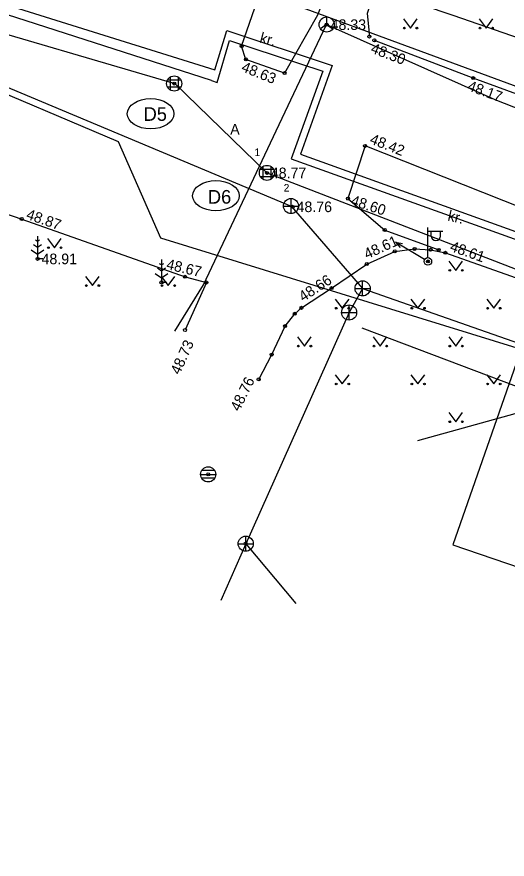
# Model space of a CAD drawing. Extents: x 641385 to 641951, y 6455406 to 6456065.
# Drawn here: x 641714.5 to 641746.9, y 6455536.6 to 6455592.2 of the extents above; entities that cross this region are included whole.
import ezdxf

# ---------------------------------------------------------------- set-up
doc = ezdxf.new("R2010")
doc.units = 0
for name, color, linetype in [('DKAEV', 7, 'Continuous'), ('DTRASS', 7, 'Continuous'), ('HALJASTUS', 7, 'Continuous'), ('KAEVU_NR', 7, 'Continuous'), ('KKAEV', 7, 'Continuous'), ('KORGUS', 7, 'Continuous'), ('KTRASS', 7, 'Continuous'), ('MOOTPIIR', 7, 'Continuous'), ('MPOHULIIN', 7, 'Continuous'), ('PIIR', 7, 'Continuous'), ('POST', 7, 'Continuous'), ('PUU', 7, 'Continuous'), ('SIKAEV', 7, 'Continuous'), ('SITRASS', 7, 'Continuous'), ('SKKAEV', 7, 'Continuous'), ('TEE', 7, 'Continuous'), ('TORU_NR', 7, 'Continuous'), ('TTRASS', 7, 'Continuous'), ('VTRASS', 7, 'Continuous')]:
    doc.layers.add(name, color=color, linetype=linetype)

msp = doc.modelspace()

# ---------------------------------------------------------------- linework, layer by layer
at = {"layer": 'DKAEV'}
for p, q in [((641724.469, 6455588.091), (641725.335, 6455588.091)), ((641724.652, 6455587.408), (641724.652, 6455588.274)), ((641725.152, 6455588.274), (641725.152, 6455587.408)), ((641725.335, 6455587.591), (641724.469, 6455587.591)), ((641730.591, 6455582.188), (641731.457, 6455582.188)), ((641730.774, 6455581.505), (641730.774, 6455582.371)), ((641731.274, 6455582.371), (641731.274, 6455581.505)), ((641731.457, 6455581.688), (641730.591, 6455581.688))]:
    msp.add_line(p, q, dxfattribs=at)
for centre in [(641724.902, 6455587.841), (641731.024, 6455581.938)]:
    msp.add_circle(centre, 0.5, dxfattribs=at)
at = {"layer": 'DTRASS'}
msp.add_line((641751.925, 6455567.274), (641740.962, 6455564.244), dxfattribs=at)
msp.add_lwpolyline([(641719.093, 6455599.601), (641709.745, 6455592.286), (641724.949, 6455587.841), (641731.024, 6455581.938), (641752.655, 6455573.585), (641751.925, 6455567.274), (641759.184, 6455564.955), (641777.074, 6455559.276), (641795.436, 6455551.762), (641811.461, 6455557.794), (641820.56, 6455537.881)], dxfattribs=at)
at = {"layer": 'HALJASTUS'}
for p, q in [((641740.037, 6455592.107), (641740.5, 6455591.5)), ((641740.5, 6455591.5), (641740.946, 6455592.107)), ((641745.037, 6455592.107), (641745.5, 6455591.5)), ((641745.5, 6455591.5), (641745.946, 6455592.107)), ((641716.537, 6455577.607), (641717, 6455577)), ((641717, 6455577), (641717.446, 6455577.607)), ((641743.037, 6455576.107), (641743.5, 6455575.5)), ((641743.5, 6455575.5), (641743.946, 6455576.107)), ((641719.037, 6455575.107), (641719.5, 6455574.5)), ((641719.5, 6455574.5), (641719.946, 6455575.107)), ((641724.037, 6455575.107), (641724.5, 6455574.5)), ((641724.5, 6455574.5), (641724.946, 6455575.107)), ((641735.537, 6455573.607), (641736, 6455573)), ((641736, 6455573), (641736.446, 6455573.607)), ((641740.537, 6455573.607), (641741, 6455573)), ((641741, 6455573), (641741.446, 6455573.607)), ((641745.537, 6455573.607), (641746, 6455573)), ((641746, 6455573), (641746.446, 6455573.607)), ((641733.037, 6455571.107), (641733.5, 6455570.5)), ((641733.5, 6455570.5), (641733.946, 6455571.107)), ((641738.037, 6455571.107), (641738.5, 6455570.5)), ((641738.5, 6455570.5), (641738.946, 6455571.107)), ((641743.037, 6455571.107), (641743.5, 6455570.5)), ((641743.5, 6455570.5), (641743.946, 6455571.107)), ((641735.537, 6455568.607), (641736, 6455568)), ((641736, 6455568), (641736.446, 6455568.607)), ((641740.537, 6455568.607), (641741, 6455568)), ((641741, 6455568), (641741.446, 6455568.607)), ((641745.537, 6455568.607), (641746, 6455568)), ((641746, 6455568), (641746.446, 6455568.607)), ((641743.037, 6455566.107), (641743.5, 6455565.5)), ((641743.5, 6455565.5), (641743.946, 6455566.107))]:
    msp.add_line(p, q, dxfattribs=at)
for centre in [(641740.099, 6455591.5), (641740.928, 6455591.5), (641745.099, 6455591.5), (641745.928, 6455591.5), (641716.599, 6455577), (641717.428, 6455577), (641743.099, 6455575.5), (641743.928, 6455575.5), (641719.099, 6455574.5), (641719.928, 6455574.5), (641724.099, 6455574.5), (641724.928, 6455574.5), (641735.599, 6455573), (641736.428, 6455573), (641740.599, 6455573), (641741.428, 6455573), (641745.599, 6455573), (641746.428, 6455573), (641733.099, 6455570.5), (641733.928, 6455570.5), (641738.099, 6455570.5), (641738.928, 6455570.5), (641743.099, 6455570.5), (641743.928, 6455570.5), (641735.599, 6455568), (641736.428, 6455568), (641740.599, 6455568), (641741.428, 6455568), (641745.599, 6455568), (641746.428, 6455568), (641743.099, 6455565.5), (641743.928, 6455565.5)]:
    msp.add_circle(centre, 0.055, dxfattribs=at)
at = {"layer": 'KAEVU_NR'}
for centre in [(641723.344, 6455585.845), (641727.655, 6455580.431)]:
    msp.add_ellipse(centre, major_axis=(1.541, 0), ratio=0.647841, dxfattribs=at)
at = {"layer": 'KKAEV'}
for p, q in [((641732.614, 6455579.251), (641732.614, 6455580.251)), ((641732.114, 6455579.751), (641733.114, 6455579.751)), ((641737.344, 6455573.812), (641737.344, 6455574.812)), ((641736.844, 6455574.312), (641737.844, 6455574.312)), ((641735.95, 6455572.716), (641736.95, 6455572.716)), ((641736.45, 6455572.216), (641736.45, 6455573.216)), ((641729.622, 6455556.95), (641729.622, 6455557.95)), ((641729.122, 6455557.45), (641730.122, 6455557.45))]:
    msp.add_line(p, q, dxfattribs=at)
for centre in [(641732.614, 6455579.751), (641737.344, 6455574.312), (641736.45, 6455572.716), (641729.622, 6455557.45)]:
    msp.add_circle(centre, 0.5, dxfattribs=at)
at = {"layer": 'KORGUS'}
for centre in [(641734.968, 6455591.735), (641737.79, 6455590.943), (641738.12, 6455590.693), (641729.35, 6455590.317), (641729.636, 6455589.437), (641732.187, 6455588.531), (641744.648, 6455588.2), (641724.902, 6455587.841), (641737.503, 6455583.725), (641731.024, 6455581.938), (641736.372, 6455580.239), (641732.715, 6455579.704), (641714.83, 6455578.891), (641738.801, 6455578.165), (641739.466, 6455576.758), (641740.772, 6455576.917), (641741.836, 6455576.863), (641742.369, 6455576.856), (641742.814, 6455576.662), (641715.875, 6455576.263), (641741.651, 6455576.092), (641737.62, 6455575.919), (641725.622, 6455575.079), (641724.061, 6455574.71), (641727.03, 6455574.7), (641735.294, 6455574.331), (641732.861, 6455572.637), (641733.305, 6455573.027), (641725.615, 6455571.568), (641732.223, 6455571.818), (641731.338, 6455569.94), (641730.481, 6455568.303), (641727.147, 6455562.029), (641729.622, 6455557.45)]:
    msp.add_circle(centre, 0.1, dxfattribs=at)
at = {"layer": 'KTRASS'}
msp.add_line((641729.622, 6455557.45), (641732.936, 6455553.512), dxfattribs=at)
for points in [[(641709.719, 6455589.334), (641732.619, 6455579.747)], [(641732.619, 6455579.747), (641737.344, 6455574.312), (641736.45, 6455572.716)], [(641737.344, 6455574.312), (641759.707, 6455566.459), (641754.916, 6455564.317), (641753.583, 6455562.155)], [(641736.45, 6455572.716), (641729.622, 6455557.45), (641727.974, 6455553.694)], [(641737.297, 6455571.697), (641754.869, 6455565.051), (641772.08, 6455559.216)]]:
    msp.add_lwpolyline(points, dxfattribs=at)
at = {"layer": 'MOOTPIIR'}
msp.add_lwpolyline([(641743.3, 6455557.382), (641760.181, 6455551.617), (641772.494, 6455584.116), (641699.782, 6455609.615), (641691.466, 6455612.577), (641693.366, 6455616.794), (641713.813, 6455654.433), (641703.418, 6455657.601), (641700.996, 6455658.443), (641700.033, 6455658.779), (641697.344, 6455659.606), (641695.98, 6455660.189), (641693.35, 6455661.362), (641690.899, 6455662.876), (641672.088, 6455600.041), (641690.888, 6455590.922), (641698.548, 6455587.628), (641698.548, 6455584.562), (641708.364, 6455581.949), (641710.804, 6455588.423), (641721.209, 6455584.018), (641723.99, 6455577.658), (641747.822, 6455570.303), (641743.3, 6455557.382)], dxfattribs=at)
at = {"layer": 'MPOHULIIN'}
for p, q in [((641739.505, 6455577.374), (641739.815, 6455577.013)), ((641739.505, 6455577.374), (641739.968, 6455577.27)), ((641741.436, 6455576.22), (641739.505, 6455577.374)), ((641741.651, 6455576.092), (641741.651, 6455576.092))]:
    msp.add_line(p, q, dxfattribs=at)
at = {"layer": 'PIIR'}
msp.add_lwpolyline([(641780.667, 6455519.891), (641803.46, 6455511.64), (641821.16, 6455560.52), (641686.12, 6455610.26), (641673.59, 6455576.47)], dxfattribs=at)
at = {"layer": 'POST'}
for p, q in [((641741.651, 6455576.342), (641741.651, 6455578.342)), ((641741.651, 6455578.092), (641742.651, 6455578.092)), ((641741.878, 6455577.771), (641741.878, 6455578.092)), ((641742.49, 6455577.771), (641742.49, 6455578.092)), ((641741.651, 6455576.092), (641741.651, 6455576.092))]:
    msp.add_line(p, q, dxfattribs=at)
for radius in [0.25, 0.0234]:
    msp.add_circle((641741.651, 6455576.092), radius, dxfattribs=at)
msp.add_arc((641742.184, 6455577.771), 0.306, 180, 0, dxfattribs=at)
at = {"layer": 'PUU'}
for p, q in [((641715.875, 6455577.763), (641715.875, 6455576.263)), ((641715.875, 6455577.013), (641715.608, 6455577.191)), ((641715.875, 6455577.413), (641715.751, 6455577.496)), ((641715.999, 6455577.496), (641715.875, 6455577.413)), ((641716.142, 6455577.191), (641715.875, 6455577.013)), ((641715.451, 6455576.852), (641715.875, 6455576.57)), ((641715.875, 6455576.57), (641716.299, 6455576.852)), ((641716.235, 6455576.263), (641715.875, 6455576.263)), ((641724.061, 6455576.21), (641724.061, 6455574.71)), ((641724.061, 6455575.46), (641723.794, 6455575.638)), ((641724.061, 6455575.86), (641723.937, 6455575.943)), ((641724.185, 6455575.943), (641724.061, 6455575.86)), ((641724.328, 6455575.638), (641724.061, 6455575.46)), ((641723.637, 6455575.299), (641724.061, 6455575.017)), ((641724.061, 6455575.017), (641724.485, 6455575.299)), ((641724.421, 6455574.71), (641724.061, 6455574.71))]:
    msp.add_line(p, q, dxfattribs=at)
at = {"layer": 'SIKAEV'}
for p, q in [((641734.968, 6455592.235), (641734.968, 6455591.735)), ((641734.968, 6455591.735), (641734.553, 6455591.46)), ((641734.968, 6455591.735), (641735.383, 6455591.46))]:
    msp.add_line(p, q, dxfattribs=at)
msp.add_circle((641734.968, 6455591.735), 0.5, dxfattribs=at)
at = {"layer": 'SITRASS'}
for points in [[(641724.934, 6455571.491), (641726.83, 6455574.55), (641731.63, 6455584.72), (641734.968, 6455591.735)], [(641734.968, 6455591.735), (641746.07, 6455586.78), (641757.61, 6455582.25), (641768.58, 6455577.83), (641771.279, 6455577.206)]]:
    msp.add_lwpolyline(points, dxfattribs=at)
at = {"layer": 'SKKAEV'}
for p, q in [((641727.577, 6455562.279), (641726.717, 6455562.279)), ((641726.647, 6455562.029), (641727.647, 6455562.029)), ((641727.577, 6455561.779), (641726.717, 6455561.779))]:
    msp.add_line(p, q, dxfattribs=at)
msp.add_circle((641727.147, 6455562.029), 0.5, dxfattribs=at)
at = {"layer": 'TEE'}
for points in [[(641741.043, 6455611.143), (641737.526, 6455601.349), (641734.985, 6455593.967), (641734.362, 6455592.355), (641732.187, 6455588.531), (641729.636, 6455589.437), (641729.35, 6455590.317), (641730.41, 6455593.371)], [(641743.885, 6455609.138), (641740.053, 6455599.731), (641737.649, 6455592.456), (641737.79, 6455590.943)], [(641768.523, 6455579.476), (641760.823, 6455582.274), (641751.319, 6455585.753), (641744.648, 6455588.2), (641738.12, 6455590.693)], [(641748.66, 6455574.616), (641749.23, 6455579.08), (641737.503, 6455583.725), (641736.372, 6455580.239), (641738.801, 6455578.165), (641742.369, 6455576.856)], [(641706.08, 6455579.01), (641706.481, 6455579.922), (641707.102, 6455580.605), (641707.992, 6455581.248), (641714.83, 6455578.891), (641725.622, 6455575.079)], [(641731.338, 6455569.94), (641732.223, 6455571.818), (641732.861, 6455572.637), (641733.305, 6455573.027), (641735.294, 6455574.331), (641737.62, 6455575.919), (641739.466, 6455576.758), (641740.772, 6455576.917), (641741.836, 6455576.863), (641742.814, 6455576.662), (641751.412, 6455573.622), (641751.41, 6455573.597), (641758.631, 6455571.09), (641769.427, 6455567.168), (641781.763, 6455562.723), (641791.198, 6455559.338), (641799.768, 6455556.224)], [(641725.622, 6455575.079), (641727.03, 6455574.7), (641725.615, 6455571.568)], [(641730.481, 6455568.303), (641731.338, 6455569.94)]]:
    msp.add_lwpolyline(points, dxfattribs=at)
at = {"layer": 'TTRASS'}
for points in [[(641727.37, 6455588.033), (641706.763, 6455594.698), (641680.811, 6455602.642), (641680.811, 6455602.642), (641680.811, 6455602.642), (641696.873, 6455648.023), (641700.619, 6455646.663), (641702.158, 6455650.922), (641698.256, 6455652.282), (641700.491, 6455658.626)], [(641706.922, 6455595.218), (641727.593, 6455588.736)], [(641727.593, 6455588.736), (641728.382, 6455591.338), (641735.34, 6455589.041)], [(641727.37, 6455588.033), (641727.735, 6455587.904), (641728.561, 6455590.691), (641734.715, 6455588.662)], [(641735.34, 6455589.041), (641733.233, 6455583.183), (641754.427, 6455575.562)], [(641734.715, 6455588.662), (641732.632, 6455582.868), (641754.296, 6455575.09)]]:
    msp.add_lwpolyline(points, dxfattribs=at)
at = {"layer": 'VTRASS'}
msp.add_lwpolyline([(641671.607, 6455579.879), (641679.115, 6455599.206), (641683.274, 6455607.652), (641685.496, 6455611.677), (641700.158, 6455606.918), (641714.371, 6455602.097), (641728.722, 6455597.283), (641743.3, 6455592.355), (641757.649, 6455587.378), (641774.316, 6455581.379), (641794.818, 6455573.811), (641809.386, 6455569.297), (641823.832, 6455563.624), (641838.143, 6455558.136), (641851.847, 6455553.292), (641865.622, 6455547.42)], dxfattribs=at)

# ---------------------------------------------------------------- texts
at = {"layer": 'KAEVU_NR'}
for s, p in [('D5', (641722.882, 6455585.377)), ('D6', (641727.128, 6455579.908))]:
    msp.add_text(s, height=0.9, dxfattribs=at).set_placement(p)
at = {"layer": 'KORGUS'}
for s, p in [(' 48.33', (641734.97, 6455591.38)), (' 48.77', (641731.02, 6455581.59)), (' 48.76', (641732.72, 6455579.35)), (' 48.91', (641715.88, 6455575.91))]:
    msp.add_text(s, height=0.7, dxfattribs=at).set_placement(p)
for s, rotation, p in [(' 48.30', 339.0985, (641737.58, 6455589.99)), (' 48.63', 338.0764, (641729.04, 6455588.77)), (' 48.17', 339.8564, (641743.97, 6455587.5)), (' 48.42', 338.3918, (641737.52, 6455584)), (' 48.60', 342.1884, (641736.26, 6455579.91)), (' 48.87', 340.5739, (641714.83, 6455579.01)), (' 48.61', 24.4416, (641737.39, 6455576.12)), (' 48.61', 340.5279, (641742.81, 6455576.89)), (' 48.67', 346.4799, (641724.08, 6455575.66)), (' 48.66', 33.2491, (641733.2, 6455573.26)), (' 48.73', 65.6871, (641725.15, 6455568.33)), (' 48.76', 63.6374, (641729.08, 6455565.91))]:
    msp.add_text(s, height=0.7, rotation=rotation, dxfattribs=at).set_placement(p)
at = {"layer": 'TEE'}
for rotation, p in [(345.0686, (641730.5, 6455590.56)), (347.0054, (641742.92, 6455578.8))]:
    msp.add_text('kr.', height=0.7, rotation=rotation, dxfattribs=at).set_placement(p)
msp.add_text('A', height=0.7, dxfattribs=at).set_placement((641728.6, 6455584.47))
at = {"layer": 'TORU_NR'}
for s, p in [('1', (641730.202, 6455583.054)), ('2', (641732.133, 6455580.706))]:
    msp.add_text(s, height=0.5, dxfattribs=at).set_placement(p)

doc.saveas('drawing.dxf')
